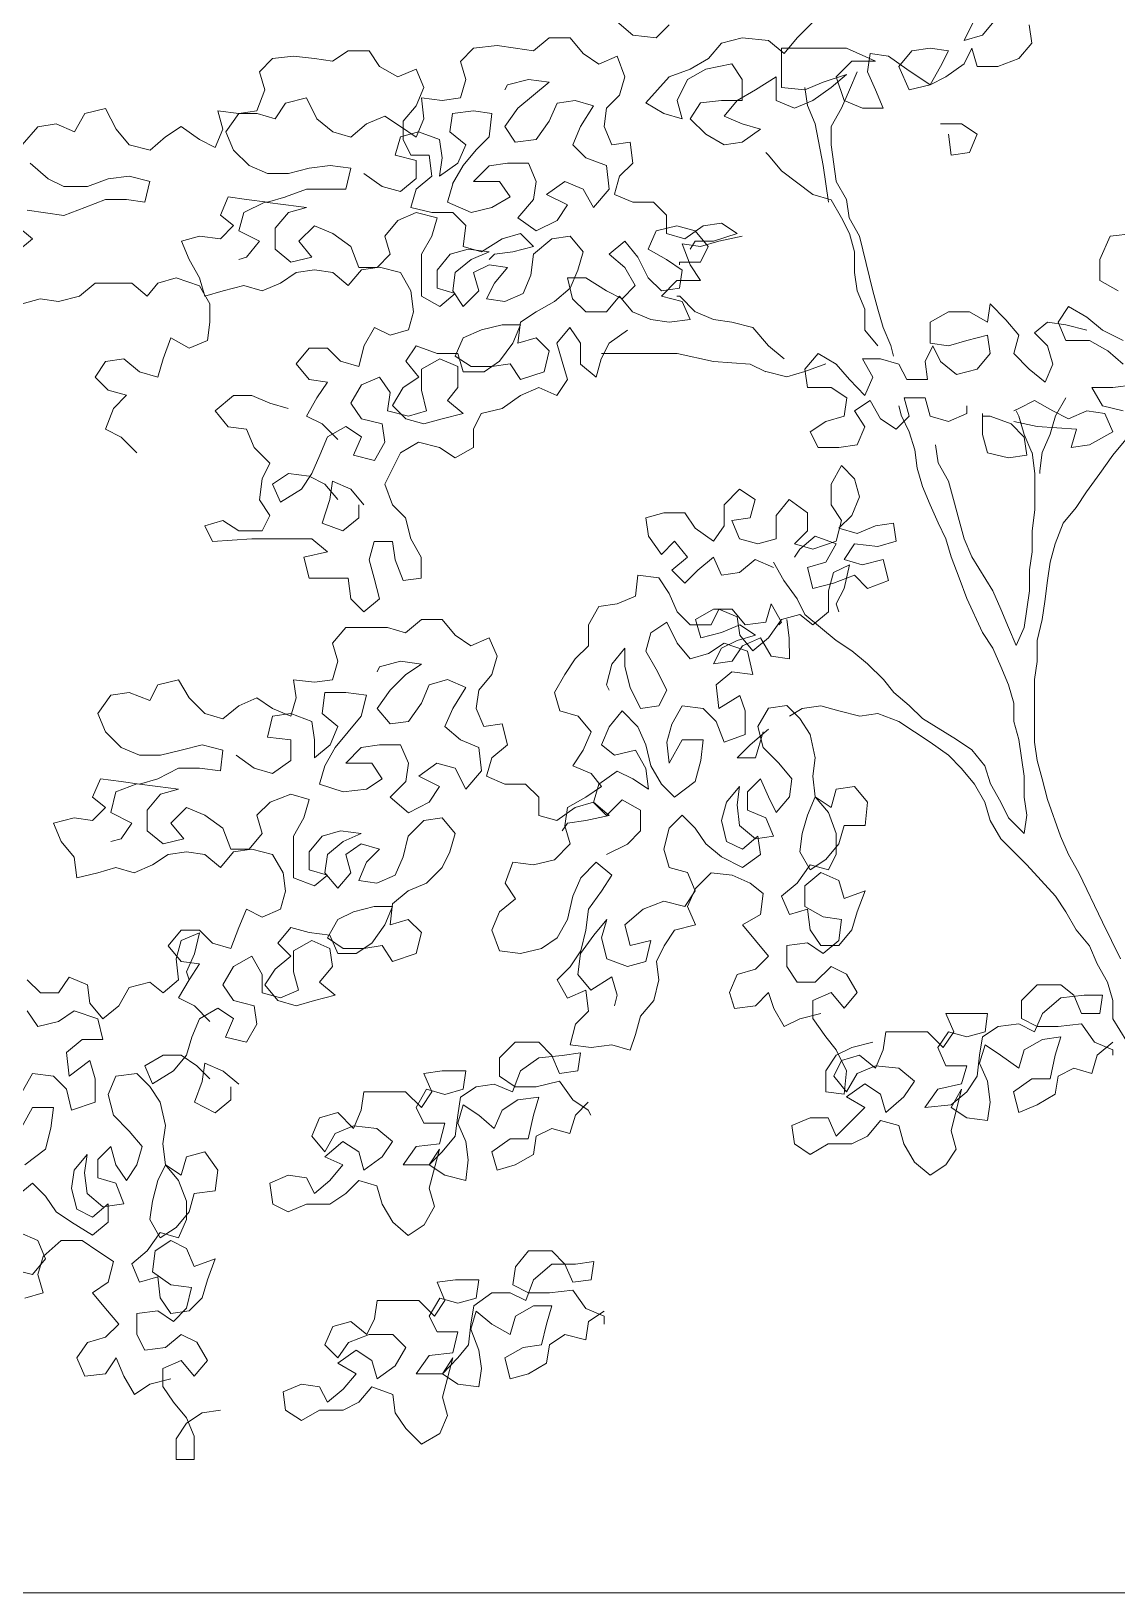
# Model space of a CAD drawing. Header units: metres. Extents: x 14 to 155, y 0 to 125.
# Drawn here: x 52.794 to 53.46, y 38.902 to 39.86 of the extents above; entities that cross this region are included whole.
import ezdxf

# ---------------------------------------------------------------- set-up
doc = ezdxf.new("R2010")
doc.units = ezdxf.units.M
doc.layers.add('PDF3_Geometry', color=9, linetype='Continuous', true_color=0x808080)
doc.layers.add('PDF_Geometry', color=7, linetype='Continuous', true_color=0xc0c0c0)

msp = doc.modelspace()

# ---------------------------------------------------------------- linework, layer by layer
at = {"layer": 'PDF3_Geometry', "color": 0, "lineweight": 0}
for points in [[(53.30089, 39.83518), (53.29611, 39.82402), (53.29133, 39.81277), (53.28486, 39.80161), (53.28486, 39.79046), (53.28805, 39.76805)], [(53.26882, 39.82561), (53.27042, 39.81446), (53.2752, 39.80321), (53.27998, 39.77761)], [(53.27361, 39.75998), (53.25439, 39.77442), (53.24642, 39.78398), (53.24483, 39.78558)], [(53.28008, 39.77761), (53.28327, 39.7552)], [(53.28805, 39.76795), (53.29442, 39.7568), (53.29602, 39.74564), (53.30239, 39.73439), (53.31046, 39.70083), (53.31364, 39.68958), (53.31683, 39.67842), (53.32161, 39.66726), (53.32321, 39.66079)], [(53.31365, 39.66717), (53.30568, 39.67673), (53.30568, 39.68958), (53.30089, 39.70073), (53.2993, 39.71198), (53.2993, 39.72473), (53.29611, 39.73598), (53.29124, 39.74555), (53.28486, 39.7567), (53.2737, 39.75998)], [(53.25608, 39.6592), (53.24652, 39.66717), (53.23686, 39.67842), (53.22411, 39.6816), (53.21286, 39.6832), (53.2017, 39.68798)], [(53.24483, 39.65114), (53.23527, 39.65592), (53.21286, 39.65751), (53.19045, 39.66229), (53.14404, 39.66229)], [(53.27849, 39.49438), (53.28806, 39.48641), (53.29771, 39.47994), (53.30728, 39.47197), (53.31693, 39.46241), (53.32331, 39.45435), (53.33287, 39.44638), (53.34094, 39.43841), (53.36175, 39.42557), (53.37131, 39.41919), (53.37928, 39.40954), (53.38256, 39.39838), (53.38894, 39.38713), (53.39372, 39.37757), (53.40329, 39.36791), (53.40497, 39.37916), (53.40328, 39.39032), (53.40328, 39.40316), (53.4001, 39.42557), (53.39691, 39.43673), (53.39691, 39.44798), (53.39372, 39.45913), (53.38894, 39.47038), (53.38416, 39.48154), (53.37769, 39.4912), (53.36812, 39.51201), (53.36334, 39.52476), (53.35846, 39.5376), (53.35528, 39.54876), (53.35049, 39.55842), (53.34571, 39.56957), (53.34093, 39.58082), (53.33774, 39.59198), (53.33615, 39.60323), (53.33287, 39.61439), (53.32809, 39.62404)], [(53.46572, 39.60961), (53.45765, 39.59995), (53.44969, 39.5888), (53.44162, 39.57755), (53.43525, 39.56798), (53.42728, 39.55833), (53.4224, 39.54557), (53.41922, 39.53432), (53.41762, 39.52317), (53.41603, 39.51032), (53.41444, 39.49917), (53.41125, 39.48632), (53.41125, 39.47348), (53.40966, 39.46232), (53.40966, 39.42388), (53.41125, 39.41272), (53.41444, 39.40147), (53.41763, 39.38872), (53.42569, 39.36632), (53.43047, 39.35507), (53.43685, 39.34391), (53.45129, 39.31353), (53.46245, 39.29113)], [(53.3489, 39.60642), (53.35049, 39.59526), (53.35687, 39.58401), (53.36006, 39.57285), (53.36334, 39.56001), (53.36653, 39.54876), (53.37131, 39.5376), (53.38415, 39.51679), (53.38894, 39.50563), (53.39372, 39.49438), (53.3985, 39.48323), (53.40328, 39.49438), (53.40487, 39.50563), (53.40656, 39.51679), (53.40656, 39.52964), (53.40815, 39.54079), (53.40815, 39.55364), (53.40975, 39.56639), (53.40975, 39.57764), (53.40975, 39.58879), (53.40815, 39.60164)], [(53.47051, 39.23347), (53.45767, 39.25428), (53.45767, 39.26553), (53.45448, 39.27669), (53.4481, 39.28794), (53.44332, 39.2991), (53.43526, 39.30875), (53.42888, 39.31991), (53.42251, 39.32947), (53.40488, 39.34869), (53.39691, 39.35666), (53.38894, 39.36472), (53.38247, 39.37588), (53.37928, 39.38713), (53.37291, 39.39829), (53.36484, 39.40785), (53.35688, 39.41591), (53.34572, 39.42388), (53.33606, 39.43025), (53.3265, 39.43672), (53.31365, 39.4415), (53.3025, 39.43991), (53.28965, 39.4431), (53.2785, 39.44628), (53.26725, 39.44469), (53.25928, 39.43991)]]:
    msp.add_lwpolyline(points, dxfattribs=at)
at = {"layer": 'PDF3_Geometry', "color": 0, "lineweight": 5}
msp.add_lwpolyline([(52.51508, 38.9022), (53.56972, 38.90224)], dxfattribs=at)
at = {"layer": 'PDF_Geometry', "color": 0, "lineweight": 0}
for points in [[(53.15201, 39.86723), (53.16326, 39.85758), (53.1776, 39.85599), (53.18557, 39.86405)], [(53.37289, 39.86724), (53.36642, 39.8544), (53.37767, 39.85759), (53.38564, 39.86724)], [(53.40645, 39.86406), (53.40805, 39.85281), (53.40008, 39.84324), (53.38724, 39.83837), (53.37449, 39.83837), (53.3713, 39.84962), (53.36642, 39.84005), (53.35527, 39.83199), (53.34561, 39.82721), (53.33286, 39.82402), (53.32648, 39.83837), (53.33445, 39.84802), (53.34561, 39.84962), (53.35686, 39.84802), (53.35208, 39.83837), (53.34561, 39.82721), (53.33126, 39.83677), (53.32001, 39.84483), (53.30886, 39.84643), (53.30726, 39.83518), (53.31205, 39.82402), (53.31683, 39.81277), (53.30408, 39.81277), (53.29283, 39.81764), (53.28804, 39.83199), (53.29761, 39.84165), (53.31204, 39.84165), (53.29442, 39.84961), (53.28167, 39.84961), (53.25439, 39.84961), (53.25439, 39.83677), (53.25439, 39.82561), (53.26882, 39.82402), (53.28008, 39.8288), (53.29442, 39.83358), (53.28486, 39.82561), (53.27361, 39.81764), (53.26245, 39.81277), (53.2512, 39.81764), (53.2512, 39.83199), (53.23845, 39.82402), (53.2272, 39.81764), (53.21923, 39.80798), (53.23039, 39.8032), (53.24164, 39.80002), (53.23039, 39.79195), (53.21923, 39.79036), (53.20798, 39.79683), (53.19842, 39.80639), (53.20479, 39.81605), (53.21764, 39.81764), (53.23039, 39.81764), (53.23039, 39.83039), (53.22401, 39.84005), (53.20798, 39.83677), (53.19682, 39.83039), (53.19045, 39.81764), (53.19363, 39.80639), (53.18238, 39.80958), (53.17123, 39.81605), (53.18557, 39.83198), (53.19842, 39.83677), (53.20967, 39.84324), (53.21763, 39.8528), (53.23038, 39.85599), (53.24642, 39.85439), (53.25607, 39.84643), (53.26404, 39.85599), (53.2736, 39.86565)], [(52.78881, 39.79034), (52.79837, 39.8015), (52.80952, 39.80319), (52.82078, 39.79841), (52.82715, 39.80956), (52.8399, 39.81275), (52.84637, 39.8), (52.85434, 39.79034), (52.86718, 39.78716), (52.87675, 39.79522), (52.88631, 39.8016), (52.89756, 39.79363), (52.90712, 39.78875), (52.9119, 39.8), (52.90872, 39.81116), (52.92156, 39.80957), (52.93272, 39.81116), (52.93759, 39.82401), (52.93431, 39.83516), (52.94237, 39.84323), (52.95512, 39.84482), (52.96797, 39.84323), (52.97912, 39.84163), (52.98878, 39.84801), (53.00153, 39.84801), (53.008, 39.83845), (53.01916, 39.83198), (53.03041, 39.83676), (53.03519, 39.8256), (53.03041, 39.81435), (53.02235, 39.80479), (53.02235, 39.79363), (53.02722, 39.78398), (53.03838, 39.78398), (53.03997, 39.77123), (53.03041, 39.76316), (53.02722, 39.75201), (53.04007, 39.74882), (53.05282, 39.74882), (53.06079, 39.74085), (53.05919, 39.72801), (53.07045, 39.72482), (53.0832, 39.73279), (53.09445, 39.73598), (53.10242, 39.72801), (53.08966, 39.72482), (53.07841, 39.72323), (53.07523, 39.72004)], [(52.95034, 39.75838), (52.96319, 39.76316), (52.97603, 39.76316), (52.98719, 39.76316), (52.99038, 39.77601), (52.97763, 39.7776), (52.96478, 39.776), (52.95203, 39.77272), (52.93919, 39.77272), (52.92794, 39.7776), (52.91837, 39.78716), (52.91359, 39.79841), (52.92156, 39.80957), (52.93281, 39.80957), (52.94397, 39.80638), (52.95034, 39.81594), (52.96319, 39.81913), (52.96956, 39.80638), (52.97922, 39.79841), (52.99038, 39.79513), (53.00003, 39.80319), (53.01119, 39.80798), (53.02085, 39.8016), (53.03041, 39.79513), (53.03519, 39.80638), (53.0336, 39.81913), (53.04644, 39.81754), (53.0576, 39.81914), (53.06078, 39.83039), (53.0576, 39.84154), (53.06557, 39.84961), (53.08, 39.8512), (53.09125, 39.84961), (53.10241, 39.84801), (53.11197, 39.85598), (53.12482, 39.85598), (53.13279, 39.84642), (53.14244, 39.83995), (53.1536, 39.84483), (53.15838, 39.83198), (53.1552, 39.82083), (53.14723, 39.81276), (53.14563, 39.80161), (53.15041, 39.79036), (53.16167, 39.79195), (53.16326, 39.7792), (53.1552, 39.77114)], [(53.08798, 39.75838), (53.0816, 39.76795), (53.06557, 39.76795), (53.07522, 39.77751), (53.08638, 39.7791), (53.09923, 39.7791), (53.10401, 39.76795), (53.10241, 39.75679), (53.09285, 39.74563), (53.10401, 39.73757), (53.11685, 39.74395), (53.12323, 39.7536), (53.11038, 39.75998), (53.12163, 39.76795), (53.13279, 39.76317), (53.13917, 39.75201), (53.14882, 39.76317), (53.14723, 39.77761), (53.13438, 39.78239), (53.12641, 39.79036), (53.13119, 39.80161), (53.13926, 39.81436), (53.12801, 39.81754), (53.11685, 39.81595), (53.11198, 39.80479), (53.10401, 39.79354), (53.09116, 39.79195), (53.08479, 39.8016), (53.09285, 39.81276), (53.10241, 39.82082), (53.11197, 39.82879), (53.09922, 39.83039), (53.08638, 39.8272), (53.08479, 39.82401)], [(52.99835, 39.77282), (53.0095, 39.76485), (53.02075, 39.76166), (53.03032, 39.76963), (53.03032, 39.78079), (53.01757, 39.78398), (53.02075, 39.79523), (53.03191, 39.79841), (53.04475, 39.79363), (53.04635, 39.78238), (53.04475, 39.77123), (53.056, 39.7792), (53.06079, 39.79045), (53.05113, 39.79842), (53.05272, 39.80967), (53.06557, 39.81126), (53.07672, 39.80967), (53.07513, 39.79523), (53.06716, 39.78726), (53.05919, 39.7776), (53.05272, 39.76645)], [(53.35686, 39.79683), (53.35846, 39.78399), (53.36971, 39.78568), (53.37449, 39.79683), (53.36483, 39.80321), (53.35208, 39.80321)], [(52.86718, 39.76794), (52.85434, 39.77113), (52.84159, 39.76953), (52.82875, 39.76475), (52.8144, 39.76475), (52.80474, 39.76953), (52.79359, 39.77909)], [(53.1552, 39.77123), (53.15201, 39.76007)], [(52.7919, 39.75031), (52.80315, 39.74872), (52.81431, 39.74712), (52.82715, 39.752), (52.8399, 39.75678), (52.85275, 39.75678), (52.8639, 39.75519), (52.86709, 39.76803)], [(53.05282, 39.76635), (53.04963, 39.75519), (53.06407, 39.74882), (53.07682, 39.75201), (53.08807, 39.75838)], [(52.98241, 39.60959), (52.97285, 39.61915), (52.96319, 39.62403), (52.96957, 39.63519), (52.97604, 39.64484), (52.96479, 39.64644), (52.95682, 39.656), (52.96479, 39.66556), (52.97604, 39.66556), (52.98401, 39.65759), (52.99526, 39.65441), (52.99844, 39.66725), (53.00482, 39.67841), (53.01438, 39.67363), (53.02563, 39.67682), (53.02882, 39.68797), (53.02723, 39.70082), (53.02085, 39.71197), (53.00801, 39.71525), (52.99685, 39.71366), (52.98879, 39.704), (52.97922, 39.71197), (52.96797, 39.71366), (52.95682, 39.71197), (52.94716, 39.70559), (52.936, 39.70081), (52.92475, 39.704), (52.912, 39.70081), (52.90075, 39.69762), (52.89756, 39.70878), (52.89119, 39.72003), (52.88641, 39.73119), (52.89756, 39.73438), (52.91041, 39.73278), (52.91838, 39.74085), (52.91041, 39.74722), (52.91519, 39.75838), (52.92644, 39.75678), (52.93919, 39.75519), (52.95044, 39.75838)], [(52.98242, 39.57275), (52.97445, 39.58231), (52.96479, 39.58718), (52.95204, 39.58878), (52.94238, 39.58231), (52.94716, 39.57115), (52.96001, 39.57912), (52.96638, 39.58878), (52.97126, 39.59993), (52.97604, 39.61119), (52.9872, 39.61756), (52.99685, 39.61119), (52.99198, 39.59994), (53.00482, 39.59675), (53.0112, 39.608), (53.0096, 39.61916), (52.99685, 39.62234), (52.99038, 39.632), (52.99685, 39.64316), (53.00801, 39.64794), (53.01438, 39.63838), (53.01279, 39.62713), (53.02563, 39.62394), (53.03679, 39.62713), (53.0336, 39.63997), (53.0336, 39.65272), (53.04485, 39.65919), (53.05601, 39.65441), (53.05601, 39.64156), (53.04964, 39.6336), (53.0592, 39.62553), (53.04645, 39.62234), (53.0352, 39.61916), (53.02404, 39.62234), (53.01598, 39.63041), (53.02245, 39.64156), (53.03201, 39.64794), (53.02404, 39.6576), (53.03041, 39.66716), (53.04326, 39.66238), (53.05601, 39.66238), (53.0592, 39.65113), (53.07204, 39.65113), (53.0816, 39.6576), (53.08967, 39.66875), (53.09445, 39.68001), (53.0832, 39.68001), (53.07045, 39.67682), (53.0592, 39.67194), (53.05442, 39.66078), (53.06407, 39.65441), (53.07682, 39.65441), (53.08807, 39.656), (53.09445, 39.64635), (53.10889, 39.65113), (53.11207, 39.66397), (53.10401, 39.67194), (53.09285, 39.66876), (53.09445, 39.6816), (53.10401, 39.68798), (53.11526, 39.69435), (53.12482, 39.70241), (53.1296, 39.71357), (53.13289, 39.72482), (53.12482, 39.73438), (53.11367, 39.73279), (53.10242, 39.72323), (53.10082, 39.71038), (53.09604, 39.69923), (53.08479, 39.69435), (53.07363, 39.69594), (53.07841, 39.7056), (53.08648, 39.71516), (53.07523, 39.71676), (53.06566, 39.71197), (53.06885, 39.70082), (53.0592, 39.69116), (53.05282, 39.70082), (53.05441, 39.71197), (53.06407, 39.71994), (53.07523, 39.72482), (53.06238, 39.72641), (53.05123, 39.72322), (53.04326, 39.71357), (53.04326, 39.70241), (53.05441, 39.69922), (53.04485, 39.69116), (53.0336, 39.69754), (53.0336, 39.71197), (53.0336, 39.72322), (53.04007, 39.73438), (53.04326, 39.74563), (53.03041, 39.74882), (53.01925, 39.74394), (53.01119, 39.73438), (53.01438, 39.72322), (53.00641, 39.71516), (52.99525, 39.71516), (52.99038, 39.728), (52.97922, 39.73597), (52.96797, 39.74075), (52.95841, 39.73119), (52.96638, 39.72153), (52.95363, 39.71835), (52.94397, 39.72641), (52.94397, 39.73916), (52.95203, 39.74882), (52.96319, 39.752), (52.95044, 39.7536), (52.93759, 39.75519), (52.92475, 39.74881), (52.92156, 39.73756), (52.93441, 39.73119), (52.92644, 39.72153), (52.92156, 39.71994)], [(53.15201, 39.75998), (53.16326, 39.7552), (53.17601, 39.7552), (53.18398, 39.74714), (53.18398, 39.73598), (53.19523, 39.73279), (53.20639, 39.74076), (53.21764, 39.74236), (53.2272, 39.73598), (53.21286, 39.7312), (53.20161, 39.7312), (53.19842, 39.72642)], [(52.78553, 39.72471), (52.79509, 39.73278), (52.78553, 39.74075)], [(53.23039, 39.73439), (53.21595, 39.7312), (53.20479, 39.72801), (53.19354, 39.72961), (53.19842, 39.71676), (53.2048, 39.7072), (53.19036, 39.7072), (53.18079, 39.69754), (53.19355, 39.69435), (53.19842, 39.6832), (53.18558, 39.6816), (53.17442, 39.6832), (53.16317, 39.68798), (53.1552, 39.69754), (53.14714, 39.68798), (53.13439, 39.68798), (53.12632, 39.69594), (53.12314, 39.70879), (53.13439, 39.70879), (53.14714, 39.70082), (53.15679, 39.69595), (53.16476, 39.70401), (53.15839, 39.71517), (53.14873, 39.72323), (53.15839, 39.7312), (53.16636, 39.72154), (53.17273, 39.70879), (53.18079, 39.70082), (53.19195, 39.70242), (53.19354, 39.71357), (53.18398, 39.71995), (53.17273, 39.72642), (53.17761, 39.73757), (53.19036, 39.74076), (53.20161, 39.73757), (53.20958, 39.72801), (53.20479, 39.71836), (53.19195, 39.71835), (53.19195, 39.71676)], [(53.46093, 39.70074), (53.44968, 39.70711), (53.44968, 39.71996), (53.45615, 39.7344), (53.47049, 39.73599)], [(52.85913, 39.60152), (52.84956, 39.61109), (52.83991, 39.61596), (52.84469, 39.62871), (52.85275, 39.63678), (52.8415, 39.63996), (52.83353, 39.64793), (52.83991, 39.65749), (52.85116, 39.65918), (52.86072, 39.65112), (52.87197, 39.64793), (52.87516, 39.65918), (52.87994, 39.67193), (52.8911, 39.66556), (52.90235, 39.67034), (52.90394, 39.6815), (52.90394, 39.69275), (52.89756, 39.70391), (52.88313, 39.70878), (52.87197, 39.70559), (52.8655, 39.69753), (52.85594, 39.70559), (52.84469, 39.70559), (52.83353, 39.70559), (52.82387, 39.69753), (52.81112, 39.69434), (52.79987, 39.69593), (52.78872, 39.69274)], [(53.20161, 39.68798), (53.19205, 39.69754), (53.19036, 39.69754)], [(53.44171, 39.67674), (53.42887, 39.67992), (53.41771, 39.68152), (53.40974, 39.67514), (53.41771, 39.66717), (53.4209, 39.65592), (53.41612, 39.64477), (53.40646, 39.65274), (53.3969, 39.6623), (53.40009, 39.67355), (53.39212, 39.68311), (53.38246, 39.69277), (53.38087, 39.68152), (53.36971, 39.68789), (53.35687, 39.68789), (53.34571, 39.68152), (53.34571, 39.66876), (53.35687, 39.66717), (53.36812, 39.67036), (53.38087, 39.67355), (53.38246, 39.6623), (53.37449, 39.65273), (53.36174, 39.64955), (53.35208, 39.65751), (53.3473, 39.66717), (53.34252, 39.65751), (53.34412, 39.64636), (53.33127, 39.64636), (53.32649, 39.65592), (53.31524, 39.65911), (53.30408, 39.65911), (53.31046, 39.64795), (53.30568, 39.6367), (53.29611, 39.64636), (53.28805, 39.65592), (53.27689, 39.66229), (53.26883, 39.65273), (53.27052, 39.64148), (53.28486, 39.64148), (53.29452, 39.63511), (53.29293, 39.62395), (53.28168, 39.62076), (53.27211, 39.61429), (53.2769, 39.60473), (53.28965, 39.60473), (53.3009, 39.60632), (53.30568, 39.61748), (53.2993, 39.62714), (53.30887, 39.63351), (53.31524, 39.62236), (53.3249, 39.61589), (53.33287, 39.62395), (53.32968, 39.63511), (53.34252, 39.63511), (53.34571, 39.62395), (53.35687, 39.62076), (53.36812, 39.62554), (53.36812, 39.63033)], [(53.46412, 39.67036), (53.45128, 39.67674), (53.44171, 39.68471), (53.43056, 39.69118), (53.42409, 39.68152), (53.42887, 39.67036), (53.44331, 39.67036), (53.45456, 39.66399), (53.46412, 39.65592)], [(53.15998, 39.67673), (53.14873, 39.66876), (53.14395, 39.6591), (53.14076, 39.64794), (53.1312, 39.65591), (53.1312, 39.66876), (53.12473, 39.67832), (53.11676, 39.66876), (53.11995, 39.65751), (53.12314, 39.64635), (53.11676, 39.63669), (53.10561, 39.64147), (53.09436, 39.63669), (53.0832, 39.62872), (53.07036, 39.62553), (53.06557, 39.61588), (53.06557, 39.60472), (53.05432, 39.59834), (53.04476, 39.60472), (53.03192, 39.60791), (53.02076, 39.60153), (53.0112, 39.58231), (53.01598, 39.56947), (53.02395, 39.5615), (53.02714, 39.54865), (53.03351, 39.5375), (53.03351, 39.52465), (53.02236, 39.52306), (53.01758, 39.5359), (53.01598, 39.54706), (53.00473, 39.54706), (53.00154, 39.5359), (53.00473, 39.52465), (53.00792, 39.5119), (52.99836, 39.50384), (52.99039, 39.5119), (52.98879, 39.52465), (52.97595, 39.52465), (52.9647, 39.52465), (52.96151, 39.53749), (52.97595, 39.54068), (52.96638, 39.54865), (52.92954, 39.54865), (52.90554, 39.54706), (52.90076, 39.55671), (52.91191, 39.5599), (52.92157, 39.55352), (52.93591, 39.55353), (52.9407, 39.56309), (52.93432, 39.57265), (52.93591, 39.5855), (52.94069, 39.59506), (52.93113, 39.60471), (52.92635, 39.61587), (52.9151, 39.61746), (52.90713, 39.62712), (52.91829, 39.63668), (52.92954, 39.63668), (52.94069, 39.6319), (52.95194, 39.62872)], [(53.28168, 39.65601), (53.26883, 39.65123), (53.25767, 39.64804), (53.24483, 39.65123)], [(53.4705, 39.64317), (53.45775, 39.64158), (53.4449, 39.64158), (53.45128, 39.63033), (53.46412, 39.62714)], [(53.32809, 39.62395), (53.32649, 39.63032)], [(53.3969, 39.62076), (53.41134, 39.61758), (53.43534, 39.61598), (53.43215, 39.60473), (53.44331, 39.60633), (53.45775, 39.61439), (53.45287, 39.62555), (53.44171, 39.62714), (53.43046, 39.62236), (53.4209, 39.62714), (53.40974, 39.63361), (53.40009, 39.62873), (53.3969, 39.62714)], [(53.40806, 39.60155), (53.40328, 39.6127), (53.40009, 39.62395), (53.39849, 39.62714)], [(53.42887, 39.6352), (53.4225, 39.62405), (53.41931, 39.6128), (53.41443, 39.60164)], [(53.37768, 39.62555), (53.37768, 39.6127), (53.38087, 39.60154), (53.39371, 39.59836), (53.40487, 39.59995), (53.40328, 39.61111), (53.39531, 39.61917), (53.38246, 39.62395), (53.37768, 39.62395)], [(53.41443, 39.60155), (53.41284, 39.59039), (53.41284, 39.5887)], [(53.24962, 39.53113), (53.23837, 39.53591), (53.2288, 39.52794), (53.21765, 39.52635), (53.21277, 39.5375), (53.20321, 39.52953), (53.19524, 39.52157), (53.18718, 39.52953), (53.19683, 39.5375), (53.18877, 39.54716), (53.1808, 39.5391), (53.17283, 39.55035), (53.17124, 39.5615), (53.18239, 39.56469), (53.19524, 39.56469), (53.20161, 39.55513), (53.21277, 39.54716), (53.21924, 39.55672), (53.21924, 39.56957), (53.2288, 39.57913), (53.23836, 39.57276), (53.23518, 39.56151), (53.22402, 39.55991), (53.2288, 39.54876), (53.24005, 39.54557), (53.25121, 39.54876), (53.25121, 39.5631), (53.25918, 39.57276), (53.27043, 39.56469), (53.27043, 39.55354), (53.26246, 39.54557), (53.27362, 39.54229), (53.28806, 39.54716), (53.29124, 39.55991), (53.28487, 39.56957), (53.28487, 39.58232), (53.29124, 39.59357), (53.29921, 39.58551), (53.3024, 39.57435), (53.29762, 39.5631), (53.28965, 39.55513), (53.30081, 39.55195), (53.31206, 39.55673), (53.32321, 39.55832), (53.32481, 39.54716), (53.31365, 39.54398), (53.29921, 39.54557), (53.29284, 39.53591), (53.30399, 39.53273), (53.31684, 39.53591), (53.32003, 39.52316), (53.30728, 39.51829), (53.29921, 39.52635), (53.28646, 39.52157), (53.27362, 39.51829), (53.27043, 39.53113), (53.28159, 39.53432), (53.28806, 39.54557), (53.27521, 39.55035), (53.26565, 39.54229), (53.26246, 39.53751)], [(52.99835, 39.56956), (52.99038, 39.57912), (52.97913, 39.584), (52.97754, 39.57275), (52.97276, 39.5584), (52.98551, 39.55353), (52.99517, 39.56159), (52.99517, 39.56956)], [(53.2785, 39.25746), (53.26566, 39.25428), (53.2561, 39.24949), (53.24972, 39.26065), (53.24653, 39.27031), (53.23847, 39.26224), (53.22572, 39.26065), (53.22253, 39.27031), (53.22731, 39.28146), (53.23847, 39.28465), (53.24653, 39.29271), (53.23847, 39.30228), (53.2305, 39.31184), (53.24166, 39.31831), (53.24325, 39.33106), (53.23528, 39.33743), (53.22412, 39.34231), (53.21128, 39.3439), (53.20172, 39.33424), (53.19684, 39.32309), (53.20172, 39.31184), (53.18887, 39.30865), (53.1825, 39.29909), (53.17772, 39.28943), (53.17931, 39.27827), (53.17612, 39.26543), (53.16806, 39.25587), (53.16487, 39.24461), (53.16169, 39.23505), (53.15044, 39.23824), (53.13769, 39.23664), (53.12484, 39.23824), (53.12803, 39.25108), (53.13609, 39.25905), (53.1345, 39.2719), (53.12325, 39.26702), (53.11687, 39.27827), (53.12484, 39.28624), (53.13131, 39.2959), (53.1345, 39.30865), (53.13609, 39.32149), (53.14406, 39.33265), (53.15043, 39.34231), (53.14087, 39.35027), (53.13131, 39.34071), (53.12643, 39.32946), (53.12324, 39.31512), (53.11687, 39.30387), (53.10731, 39.29749), (53.09446, 39.2943), (53.08162, 39.29589), (53.07684, 39.30865), (53.08162, 39.3199), (53.09127, 39.32787), (53.0849, 39.33743), (53.08968, 39.35027), (53.10243, 39.34868), (53.11527, 39.35187), (53.12484, 39.36152), (53.12165, 39.37268), (53.12324, 39.38384), (53.13449, 39.39031), (53.14405, 39.39668), (53.13768, 39.40465), (53.12643, 39.40953), (53.1329, 39.41909), (53.13768, 39.43034), (53.12971, 39.4399), (53.11846, 39.44309), (53.11527, 39.45434), (53.12164, 39.4655), (53.12802, 39.47506), (53.13608, 39.48312), (53.13608, 39.49587), (53.14246, 39.50712), (53.15371, 39.50872), (53.16486, 39.5135), (53.16646, 39.52635), (53.1793, 39.52475), (53.18568, 39.5151), (53.19046, 39.50394), (53.19852, 39.49588), (53.21127, 39.49588), (53.21605, 39.50553), (53.2273, 39.50075), (53.2289, 39.4895), (53.23687, 39.47994), (53.24652, 39.48791), (53.25449, 39.49916), (53.26565, 39.50235), (53.27371, 39.49588), (53.28328, 39.50394), (53.28327, 39.51669), (53.28646, 39.52794), (53.29612, 39.53273), (53.29293, 39.51829), (53.28806, 39.50872), (53.28965, 39.50394)], [(53.24962, 39.53432), (53.25599, 39.52316), (53.26406, 39.51191), (53.26884, 39.50235), (53.2784, 39.49429)], [(53.25768, 39.49916), (53.25927, 39.488), (53.25928, 39.47516), (53.24812, 39.47675), (53.24165, 39.488), (53.23049, 39.48313), (53.22412, 39.47356), (53.21287, 39.47197), (53.21765, 39.48153), (53.2273, 39.48631), (53.23846, 39.4896), (53.2289, 39.49597), (53.21765, 39.49119), (53.2049, 39.488), (53.20171, 39.49916), (53.21287, 39.50553), (53.22412, 39.50553), (53.23209, 39.49597), (53.24484, 39.49757), (53.24812, 39.50872), (53.25449, 39.49757), (53.2529, 39.49597)], [(52.90396, 39.25267), (52.89439, 39.26223), (52.88474, 39.2671), (52.89111, 39.27826), (52.89758, 39.28792), (52.88633, 39.28951), (52.87836, 39.29907), (52.88633, 39.30864), (52.89758, 39.30864), (52.90555, 39.30067), (52.9168, 39.29748), (52.92158, 39.31033), (52.92636, 39.32148), (52.93592, 39.3167), (52.94717, 39.32148), (52.95036, 39.33264), (52.94877, 39.34389), (52.94239, 39.35505), (52.92955, 39.35833), (52.91839, 39.35673), (52.91033, 39.34708), (52.90076, 39.35505), (52.88951, 39.35673), (52.87836, 39.35505), (52.8687, 39.34867), (52.85754, 39.34389), (52.84629, 39.34708), (52.83514, 39.34389), (52.82229, 39.3407), (52.8207, 39.35345), (52.81273, 39.36311), (52.80795, 39.37426), (52.8207, 39.37745), (52.83195, 39.37586), (52.83992, 39.38392), (52.83195, 39.3903), (52.83673, 39.40145), (52.84957, 39.39986), (52.86073, 39.39827), (52.87198, 39.40145), (52.88473, 39.40792), (52.89757, 39.40792), (52.91033, 39.40633), (52.91192, 39.41908), (52.89917, 39.42227), (52.88632, 39.41908), (52.87357, 39.41589), (52.86073, 39.41589), (52.84957, 39.42067), (52.83992, 39.43033), (52.83513, 39.44149), (52.8431, 39.45274), (52.85435, 39.45433), (52.8671, 39.44955), (52.87198, 39.45911), (52.88473, 39.4623), (52.8911, 39.45114), (52.90076, 39.44149), (52.91192, 39.4383), (52.92157, 39.44627), (52.93273, 39.45115), (52.94239, 39.44468), (52.95354, 39.4399), (52.95673, 39.45115), (52.95514, 39.4623), (52.96798, 39.46071), (52.97914, 39.4623), (52.98233, 39.47355), (52.97914, 39.48471), (52.9872, 39.49437), (53.00154, 39.49437), (53.0128, 39.49437), (53.02395, 39.49109), (53.03361, 39.49915), (53.04636, 39.49915), (53.05442, 39.4895), (53.06399, 39.48312), (53.07514, 39.4879), (53.08002, 39.47675), (53.07683, 39.4655), (53.06877, 39.45593), (53.06717, 39.44468), (53.07196, 39.43353), (53.08321, 39.43512), (53.08639, 39.42228), (53.07683, 39.41431), (53.07355, 39.40315), (53.0848, 39.39827), (53.09755, 39.39827), (53.10562, 39.39031), (53.10562, 39.37906), (53.11677, 39.37587), (53.12802, 39.38393), (53.13918, 39.38712), (53.14884, 39.37906), (53.1344, 39.37587), (53.12324, 39.37427), (53.11996, 39.36949)], [(53.14724, 39.35506), (53.16009, 39.36143), (53.16806, 39.36949), (53.16806, 39.38225), (53.15681, 39.38862), (53.14724, 39.37906), (53.13927, 39.38703), (53.14246, 39.39828), (53.15362, 39.40625), (53.16327, 39.40146), (53.17284, 39.39509), (53.17124, 39.40784), (53.16487, 39.41909), (53.15202, 39.4159), (53.14405, 39.42228), (53.14883, 39.43343), (53.1568, 39.44309), (53.16646, 39.43344), (53.17124, 39.42228), (53.17443, 39.40943), (53.18081, 39.39828), (53.18887, 39.39031), (53.20162, 39.39987), (53.2049, 39.41272), (53.20649, 39.42547), (53.19365, 39.42547), (53.18568, 39.41103), (53.18409, 39.42387), (53.18727, 39.43503), (53.19365, 39.44628), (53.20649, 39.44469), (53.21446, 39.43672), (53.21924, 39.42387), (53.23209, 39.42866), (53.23209, 39.44309), (53.2289, 39.45266), (53.21606, 39.44469), (53.21446, 39.45913), (53.22402, 39.4671), (53.23687, 39.4655), (53.23368, 39.47985), (53.21924, 39.48472), (53.20968, 39.47825), (53.19843, 39.47506), (53.19046, 39.48472), (53.18408, 39.49747), (53.17443, 39.49109), (53.17124, 39.47984), (53.17762, 39.46869), (53.18409, 39.45584), (53.17921, 39.44628), (53.16805, 39.44469), (53.16168, 39.45744), (53.1584, 39.47028), (53.1584, 39.48153), (53.15043, 39.47187), (53.14724, 39.45912), (53.14883, 39.45584)], [(52.91998, 39.41589), (52.93114, 39.40793), (52.94239, 39.40474), (52.95355, 39.41271), (52.95355, 39.42546), (52.9392, 39.42705), (52.94239, 39.4399), (52.95354, 39.44149), (52.96639, 39.43671), (52.96798, 39.42546), (52.96798, 39.4143), (52.97764, 39.42227), (52.98242, 39.43352), (52.97276, 39.44149), (52.97436, 39.45433), (52.9872, 39.45434), (52.99995, 39.45274), (52.99677, 39.4399), (52.9888, 39.43033), (52.98083, 39.42068), (52.97436, 39.40952), (52.97117, 39.39827), (52.98561, 39.39349), (52.99995, 39.39508), (53.00961, 39.40146), (53.00324, 39.41112), (52.9872, 39.41111), (52.99677, 39.42068), (53.00802, 39.42227), (53.02077, 39.42227), (53.02564, 39.41112), (53.02405, 39.39987), (53.01439, 39.3903), (53.02564, 39.38065), (53.03839, 39.38712), (53.04477, 39.39668), (53.03202, 39.40305), (53.04317, 39.41112), (53.05443, 39.40793), (53.0608, 39.39509), (53.07046, 39.40634), (53.06877, 39.42068), (53.05761, 39.42546), (53.04805, 39.43352), (53.05283, 39.44468), (53.0608, 39.45753), (53.04964, 39.46231), (53.03839, 39.45912), (53.03361, 39.44787), (53.02564, 39.43671), (53.01439, 39.43512), (53.00642, 39.44468), (53.01439, 39.45593), (53.02405, 39.46549), (53.03361, 39.47187), (53.02077, 39.47356), (53.00801, 39.47027), (53.00642, 39.46709)], [(53.31047, 39.23993), (53.29763, 39.23674), (53.28807, 39.23196), (53.28169, 39.22231), (53.28169, 39.20955), (53.29285, 39.20796), (53.29444, 39.22231), (53.28807, 39.23515), (53.28169, 39.24312), (53.27363, 39.25437), (53.27363, 39.26553), (53.28488, 39.27031), (53.29285, 39.26075), (53.30091, 39.27031), (53.29444, 39.28156), (53.28488, 39.28634), (53.27522, 39.27678), (53.26406, 39.27678), (53.25769, 39.28634), (53.25769, 39.29918), (53.27044, 39.30078), (53.2801, 39.29431), (53.28966, 39.30237), (53.29125, 39.31512), (53.28009, 39.31672), (53.26884, 39.32318), (53.26884, 39.33593), (53.2785, 39.344), (53.28966, 39.33912), (53.29284, 39.32797), (53.30569, 39.33275), (53.30091, 39.3199), (53.29763, 39.30875), (53.28966, 39.29918), (53.2785, 39.29918), (53.27203, 39.30875), (53.27044, 39.32159), (53.25928, 39.31831), (53.2545, 39.32956), (53.26406, 39.33753), (53.27203, 39.34878), (53.28328, 39.34559), (53.28806, 39.35516), (53.28806, 39.368), (53.28328, 39.38075), (53.27522, 39.39041), (53.27044, 39.37916), (53.26725, 39.368), (53.26566, 39.35675), (53.27203, 39.34559), (53.28169, 39.35197), (53.28966, 39.36153), (53.29284, 39.37278), (53.30569, 39.37278), (53.30728, 39.38713), (53.29922, 39.39678), (53.28806, 39.39519), (53.28487, 39.38394), (53.27522, 39.39041), (53.27362, 39.40316), (53.27522, 39.41441), (53.27203, 39.42875), (53.26565, 39.43841), (53.25768, 39.44638), (53.24643, 39.44478), (53.24006, 39.43353), (53.24325, 39.42078), (53.25281, 39.41113), (53.26087, 39.40156), (53.25928, 39.39041), (53.25122, 39.38075), (53.24643, 39.39041), (53.24165, 39.40156), (53.23368, 39.39359), (53.23368, 39.38234), (53.24484, 39.37756), (53.24962, 39.3664), (53.23847, 39.36472), (53.22881, 39.37278), (53.22721, 39.38553), (53.22881, 39.39678), (53.22084, 39.38712), (53.21765, 39.37597), (53.22084, 39.36312), (53.2305, 39.35834), (53.24006, 39.3664), (53.24165, 39.35515), (53.2305, 39.34718), (53.21765, 39.35356), (53.20809, 39.36153), (53.20162, 39.37118), (53.19365, 39.37915), (53.18568, 39.37118), (53.1824, 39.35834), (53.18568, 39.34718), (53.19684, 39.344), (53.20162, 39.33274), (53.19525, 39.32318), (53.1824, 39.32637), (53.16965, 39.32159), (53.1584, 39.31193), (53.16168, 39.29918), (53.17443, 39.30237), (53.17125, 39.28952), (53.16, 39.28633), (53.14725, 39.29112), (53.14406, 39.30396), (53.14725, 39.31512), (53.13928, 39.30555), (53.13121, 39.2943), (53.12962, 39.28155), (53.13759, 39.2719), (53.15043, 39.27996), (53.15362, 39.26871), (53.15203, 39.26233)], [(53.24643, 39.43194), (53.23528, 39.42237), (53.22721, 39.41431), (53.23846, 39.41431), (53.24325, 39.43034)], [(52.90396, 39.21751), (52.89599, 39.22548), (52.88633, 39.23195), (52.87517, 39.23195), (52.86392, 39.22548), (52.86871, 39.21432), (52.88155, 39.22229), (52.88952, 39.23195), (52.8928, 39.2431), (52.89758, 39.25435), (52.90874, 39.26073), (52.91839, 39.25436), (52.91352, 39.2431), (52.92636, 39.23992), (52.93274, 39.25107), (52.93114, 39.26233), (52.91839, 39.26551), (52.91192, 39.27517), (52.91839, 39.28633), (52.92955, 39.2927), (52.93593, 39.28154), (52.93593, 39.27029), (52.94718, 39.26711), (52.95833, 39.27189), (52.95514, 39.28314), (52.95514, 39.29589), (52.96639, 39.30236), (52.97755, 39.29748), (52.97915, 39.28633), (52.97118, 39.27676), (52.98074, 39.2687), (52.96799, 39.26551), (52.95674, 39.26233), (52.94558, 39.26551), (52.93752, 39.27517), (52.94399, 39.28473), (52.95355, 39.2927), (52.94558, 39.30076), (52.95355, 39.31033), (52.9648, 39.30714), (52.97755, 39.30555), (52.98233, 39.2943), (52.99358, 39.2943), (53.00315, 39.30077), (53.01121, 39.31192), (53.01599, 39.32317), (53.00474, 39.32317), (52.99199, 39.31989), (52.98233, 39.31511), (52.97596, 39.30395), (52.98561, 39.29748), (52.99836, 39.29749), (53.00962, 39.29917), (53.01599, 39.28952), (53.03043, 39.2943), (53.03362, 39.30714), (53.02555, 39.31511), (53.0144, 39.31192), (53.01599, 39.32477), (53.02555, 39.33274), (53.0368, 39.33752), (53.04636, 39.34718), (53.05115, 39.35674), (53.05443, 39.36799), (53.04636, 39.37755), (53.03521, 39.37596), (53.02555, 39.3663), (53.02236, 39.35355), (53.01758, 39.3423), (53.00633, 39.33752), (52.99518, 39.33911), (52.99996, 39.35036), (53.00802, 39.35833), (52.99677, 39.36152), (52.98721, 39.35514), (52.99039, 39.34389), (52.98233, 39.33433), (52.97436, 39.34389), (52.97596, 39.35514), (52.98561, 39.36311), (52.99677, 39.36799), (52.98392, 39.36958), (52.97277, 39.3663), (52.9648, 39.35674), (52.9648, 39.34558), (52.97596, 39.3423), (52.96799, 39.33592), (52.95514, 39.3407), (52.95514, 39.35514), (52.95514, 39.3663), (52.96161, 39.37755), (52.9648, 39.38871), (52.95355, 39.39199), (52.9408, 39.38711), (52.93273, 39.37914), (52.93592, 39.36799), (52.92795, 39.35833), (52.9168, 39.35833), (52.91192, 39.37117), (52.90076, 39.37914), (52.88951, 39.38392), (52.87995, 39.37436), (52.88792, 39.3647), (52.87517, 39.36151), (52.86551, 39.36958), (52.86551, 39.38233), (52.87357, 39.39198), (52.88473, 39.39517), (52.87198, 39.39677), (52.85914, 39.39836), (52.84629, 39.39358), (52.8431, 39.38073), (52.85595, 39.37436), (52.84957, 39.3647), (52.84311, 39.36311)], [(52.79192, 39.27826), (52.79998, 39.2702), (52.81114, 39.2702), (52.81751, 39.27985), (52.82876, 39.27507), (52.83036, 39.26382), (52.83833, 39.25426), (52.84798, 39.26223), (52.85436, 39.27339), (52.86711, 39.27667), (52.87517, 39.2702), (52.88474, 39.27826), (52.88314, 39.29101), (52.88633, 39.30226), (52.89758, 39.30704), (52.89439, 39.2942), (52.88952, 39.28304), (52.8912, 39.27826)], [(53.45767, 39.23994), (53.44811, 39.23197), (53.44482, 39.22072), (53.43367, 39.22391), (53.4241, 39.21912), (53.42242, 39.20797), (53.41126, 39.2015), (53.40001, 39.19672), (53.39682, 39.20956), (53.40807, 39.21753), (53.41923, 39.21753), (53.42242, 39.23197), (53.4257, 39.24312), (53.41445, 39.24153), (53.40329, 39.23515), (53.40001, 39.2239), (53.38885, 39.23197), (53.37929, 39.23834), (53.37601, 39.22709), (53.38088, 39.21593), (53.38248, 39.20309), (53.38089, 39.19193), (53.36804, 39.19353), (53.35848, 39.1999), (53.36485, 39.21115), (53.35848, 39.18556), (53.36167, 39.17431), (53.35529, 39.16474), (53.34563, 39.15827), (53.33607, 39.16634), (53.3296, 39.17749), (53.32641, 39.18874), (53.31526, 39.19193), (53.30719, 39.18227), (53.29763, 39.17749), (53.28319, 39.17749), (53.27204, 39.17112), (53.26247, 39.17749), (53.26079, 39.18874), (53.27204, 39.19352), (53.28319, 39.19352), (53.28807, 39.18227), (53.29763, 39.19193), (53.3056, 39.1999), (53.29444, 39.20637), (53.3056, 39.21434), (53.31526, 39.20796), (53.31844, 39.19671), (53.3296, 39.20637), (53.33607, 39.21593), (53.32641, 39.2239), (53.31207, 39.22549), (53.30082, 39.22071), (53.29444, 39.20956), (53.28647, 39.21912), (53.29125, 39.22877), (53.30241, 39.23196), (53.31207, 39.2239), (53.31685, 39.23515), (53.31844, 39.24631), (53.34404, 39.24631), (53.3536, 39.23675), (53.36007, 39.24631), (53.35529, 39.25756), (53.36644, 39.25756), (53.38088, 39.25756), (53.37929, 39.24631), (53.36804, 39.24312), (53.35688, 39.24631), (53.35041, 39.23675), (53.35529, 39.2255), (53.36804, 39.2255), (53.36485, 39.21434), (53.35041, 39.21115), (53.34245, 39.1999), (53.35848, 39.2015), (53.36804, 39.20956), (53.37442, 39.21912), (53.37601, 39.23197), (53.3777, 39.24312), (53.38726, 39.2495), (53.40001, 39.25109), (53.40967, 39.24631), (53.41445, 39.25756), (53.4257, 39.26713), (53.44004, 39.26872), (53.45129, 39.26872), (53.4497, 39.25756), (53.43845, 39.25756), (53.43367, 39.26872), (53.4257, 39.27519), (53.41126, 39.27519), (53.4017, 39.26553), (53.4017, 39.25437), (53.41126, 39.2495), (53.4241, 39.2495), (53.43845, 39.25109), (53.44651, 39.23994), (53.45767, 39.23516), (53.45767, 39.23197)], [(52.78873, 39.20944), (52.79511, 39.22069), (52.80795, 39.2191), (52.81592, 39.21113), (52.81911, 39.19829), (52.83355, 39.20307), (52.83355, 39.21751), (52.83036, 39.22866), (52.81752, 39.2191), (52.81592, 39.23354), (52.82548, 39.24151), (52.83833, 39.24151), (52.83514, 39.25426), (52.8207, 39.25913), (52.81114, 39.25266), (52.7983, 39.24948), (52.79192, 39.25913)], [(53.136, 39.20308), (53.12803, 39.19511), (53.12475, 39.18386), (53.11359, 39.18705), (53.10403, 39.18227), (53.10244, 39.17111), (53.09119, 39.16464), (53.08003, 39.16145), (53.07675, 39.1727), (53.088, 39.18067), (53.09915, 39.18067), (53.10244, 39.19511), (53.10562, 39.20627), (53.09278, 39.20467), (53.08322, 39.1983), (53.07834, 39.18705), (53.06878, 39.19511), (53.05921, 39.20148), (53.05603, 39.19023), (53.06081, 39.17908), (53.0624, 39.16783), (53.06081, 39.15508), (53.04797, 39.15826), (53.0384, 39.16464), (53.04478, 39.17429), (53.0384, 39.15029), (53.04159, 39.13904), (53.03522, 39.12789), (53.02556, 39.12142), (53.016, 39.12948), (53.00953, 39.14064), (53.00634, 39.15189), (52.99518, 39.15507), (52.98721, 39.1471), (52.97756, 39.14063), (52.96312, 39.14063), (52.95196, 39.13585), (52.9424, 39.14063), (52.94071, 39.15348), (52.95196, 39.15826), (52.96312, 39.15667), (52.96799, 39.1471), (52.97756, 39.15507), (52.98553, 39.16464), (52.97437, 39.16951), (52.98552, 39.17907), (52.99518, 39.1727), (52.99837, 39.16145), (53.00953, 39.16951), (53.01599, 39.17907), (53.00634, 39.18704), (52.99199, 39.18864), (52.98074, 39.18385), (52.97437, 39.1727), (52.9664, 39.18226), (52.97118, 39.19351), (52.98234, 39.1967), (52.99199, 39.18704), (52.99677, 39.19829), (52.99837, 39.20945), (53.02396, 39.20945), (53.03362, 39.19989), (53.03999, 39.20945), (53.03521, 39.2207), (53.04637, 39.2223), (53.06081, 39.2223), (53.05921, 39.21105), (53.04796, 39.20786), (53.03681, 39.21105), (53.03034, 39.19989), (53.03521, 39.19023), (53.04796, 39.19023), (53.04478, 39.17748), (53.03034, 39.17589), (53.02237, 39.16464), (53.0384, 39.16464), (53.04637, 39.1727), (53.05434, 39.18226), (53.05603, 39.19511), (53.05762, 39.20626), (53.06718, 39.21264), (53.07834, 39.21423), (53.08959, 39.20945), (53.09437, 39.2223), (53.10562, 39.23027), (53.11997, 39.23186), (53.13122, 39.23346), (53.12962, 39.2223), (53.11837, 39.22071), (53.11359, 39.23186), (53.10562, 39.23992), (53.09118, 39.23992), (53.08162, 39.23027), (53.08162, 39.21911), (53.09118, 39.21264), (53.10403, 39.21264), (53.11837, 39.21592), (53.12644, 39.20467), (53.136, 39.1983), (53.13759, 39.19511)], [(52.92158, 39.21423), (52.91202, 39.2222), (52.90077, 39.22707), (52.89918, 39.21582), (52.89439, 39.20307), (52.90715, 39.1966), (52.9168, 39.20467), (52.9168, 39.21263)], [(52.91034, 39.01425), (52.89909, 39.01266), (52.88953, 39.00628), (52.88315, 38.99662), (52.88315, 38.98387), (52.89431, 38.98387), (52.89431, 38.99822), (52.88953, 39.00947), (52.88156, 39.01903), (52.87509, 39.02869), (52.87509, 39.03984), (52.88634, 39.04463), (52.89431, 39.03506), (52.90237, 39.04463), (52.8959, 39.05588), (52.88634, 39.06066), (52.87677, 39.05269), (52.86393, 39.05109), (52.85915, 39.06066), (52.85915, 39.0735), (52.8719, 39.0751), (52.88156, 39.06863), (52.88952, 39.07669), (52.89271, 39.08944), (52.87996, 39.09103), (52.86871, 39.0991), (52.8703, 39.11185), (52.87996, 39.11832), (52.88952, 39.11344), (52.89431, 39.10229), (52.90715, 39.10707), (52.90237, 39.09422), (52.89909, 39.08307), (52.89112, 39.0751), (52.87996, 39.0735), (52.87349, 39.08307), (52.8719, 39.09591), (52.86074, 39.09263), (52.85596, 39.10388), (52.86552, 39.11185), (52.87349, 39.1231), (52.88474, 39.11991), (52.88952, 39.13107), (52.88952, 39.14232), (52.88474, 39.15507), (52.87677, 39.16472), (52.8719, 39.15507), (52.86871, 39.14232), (52.86712, 39.13107), (52.87349, 39.11991), (52.88315, 39.12629), (52.89112, 39.13585), (52.8943, 39.1471), (52.90715, 39.14869), (52.90874, 39.16144), (52.90077, 39.1727), (52.88952, 39.16951), (52.88633, 39.15826), (52.87677, 39.16472), (52.87508, 39.17748), (52.87677, 39.18873), (52.87349, 39.20307), (52.86711, 39.21273), (52.85914, 39.2207), (52.8463, 39.2191), (52.84152, 39.20785), (52.84471, 39.1951), (52.85436, 39.18544), (52.86233, 39.17588), (52.85914, 39.16472), (52.85268, 39.15507), (52.8463, 39.16472), (52.84311, 39.17588), (52.83514, 39.16791), (52.83514, 39.15666), (52.8463, 39.15347), (52.85108, 39.14072), (52.83833, 39.13903), (52.82868, 39.1471), (52.82708, 39.15985), (52.82867, 39.1711), (52.82071, 39.16144), (52.81911, 39.15028), (52.8223, 39.13744), (52.83196, 39.13266), (52.84152, 39.14072), (52.84152, 39.12947), (52.83196, 39.1215), (52.81911, 39.12947), (52.80955, 39.13585), (52.80308, 39.1455), (52.79511, 39.15347), (52.78555, 39.1455)], [(52.79033, 39.16472), (52.80308, 39.17429), (52.80636, 39.18713), (52.80795, 39.19988), (52.79511, 39.19988), (52.78714, 39.18544)], [(52.78714, 39.12309), (52.7983, 39.11831), (52.80308, 39.10706), (52.79511, 39.0975), (52.78227, 39.10069)], [(52.87996, 39.03338), (52.86712, 39.03019), (52.85756, 39.02381), (52.85118, 39.03497), (52.8464, 39.04622), (52.83993, 39.03656), (52.82718, 39.03497), (52.8223, 39.04622), (52.82877, 39.05578), (52.83993, 39.05897), (52.84799, 39.06694), (52.83993, 39.07659), (52.83196, 39.08616), (52.84152, 39.09263), (52.84471, 39.10538), (52.83515, 39.11175), (52.82558, 39.11822), (52.81274, 39.11822), (52.80158, 39.10856), (52.7983, 39.09741), (52.80158, 39.08616), (52.79033, 39.08297)], [(53.14566, 39.07501), (53.1361, 39.06864), (53.13441, 39.05739), (53.12166, 39.06057), (53.1121, 39.0542), (53.11041, 39.04304), (53.09925, 39.03657), (53.088, 39.03338), (53.08482, 39.04623), (53.09607, 39.0526), (53.10722, 39.0542), (53.11041, 39.06704), (53.11369, 39.0782), (53.10244, 39.0782), (53.09128, 39.07182), (53.088, 39.06057), (53.07685, 39.06704), (53.06728, 39.07501), (53.064, 39.06385), (53.06888, 39.05101), (53.07047, 39.03976), (53.06888, 39.0286), (53.05603, 39.03019), (53.04647, 39.03657), (53.05285, 39.04623), (53.04647, 39.02223), (53.04966, 39.01098), (53.04488, 38.99982), (53.03363, 38.99335), (53.02406, 39.003), (53.0176, 39.01257), (53.016, 39.02382), (53.00325, 39.0286), (52.99519, 39.01904), (52.98562, 39.01416), (52.97119, 39.01416), (52.96003, 39.00778), (52.95037, 39.01416), (52.94878, 39.02541), (52.96003, 39.03019), (52.97119, 39.0286), (52.97606, 39.01904), (52.98562, 39.027), (52.99359, 39.03657), (52.98244, 39.04304), (52.99359, 39.05101), (53.00325, 39.04463), (53.00644, 39.03338), (53.01759, 39.04144), (53.02406, 39.0526), (53.016, 39.06057), (53.00166, 39.06057), (52.98881, 39.05579), (52.98244, 39.04622), (52.97447, 39.05419), (52.97925, 39.06544), (52.9904, 39.06863), (53.00006, 39.06057), (53.00484, 39.07023), (53.00644, 39.08138), (53.03203, 39.08138), (53.04159, 39.07182), (53.04806, 39.08138), (53.04328, 39.09263), (53.05444, 39.09423), (53.06888, 39.09423), (53.06728, 39.08298), (53.05603, 39.07979), (53.04487, 39.08298), (53.03841, 39.07182), (53.04328, 39.06216), (53.05603, 39.06216), (53.05285, 39.04941), (53.03841, 39.04782), (53.03044, 39.03657), (53.04647, 39.03657), (53.05603, 39.04623), (53.06241, 39.0542), (53.064, 39.06704), (53.06569, 39.0782), (53.07684, 39.08617), (53.088, 39.08617), (53.09766, 39.08139), (53.10244, 39.09423), (53.11369, 39.10379), (53.12803, 39.10379), (53.13928, 39.10539), (53.13769, 39.09423), (53.12644, 39.09264), (53.12166, 39.10379), (53.11369, 39.11186), (53.09925, 39.11186), (53.09128, 39.1022), (53.08969, 39.09104), (53.09925, 39.08617), (53.1121, 39.08617), (53.12644, 39.08786), (53.13441, 39.07661), (53.14566, 39.07183), (53.14566, 39.06704)]]:
    msp.add_lwpolyline(points, dxfattribs=at)

doc.saveas('drawing.dxf')
